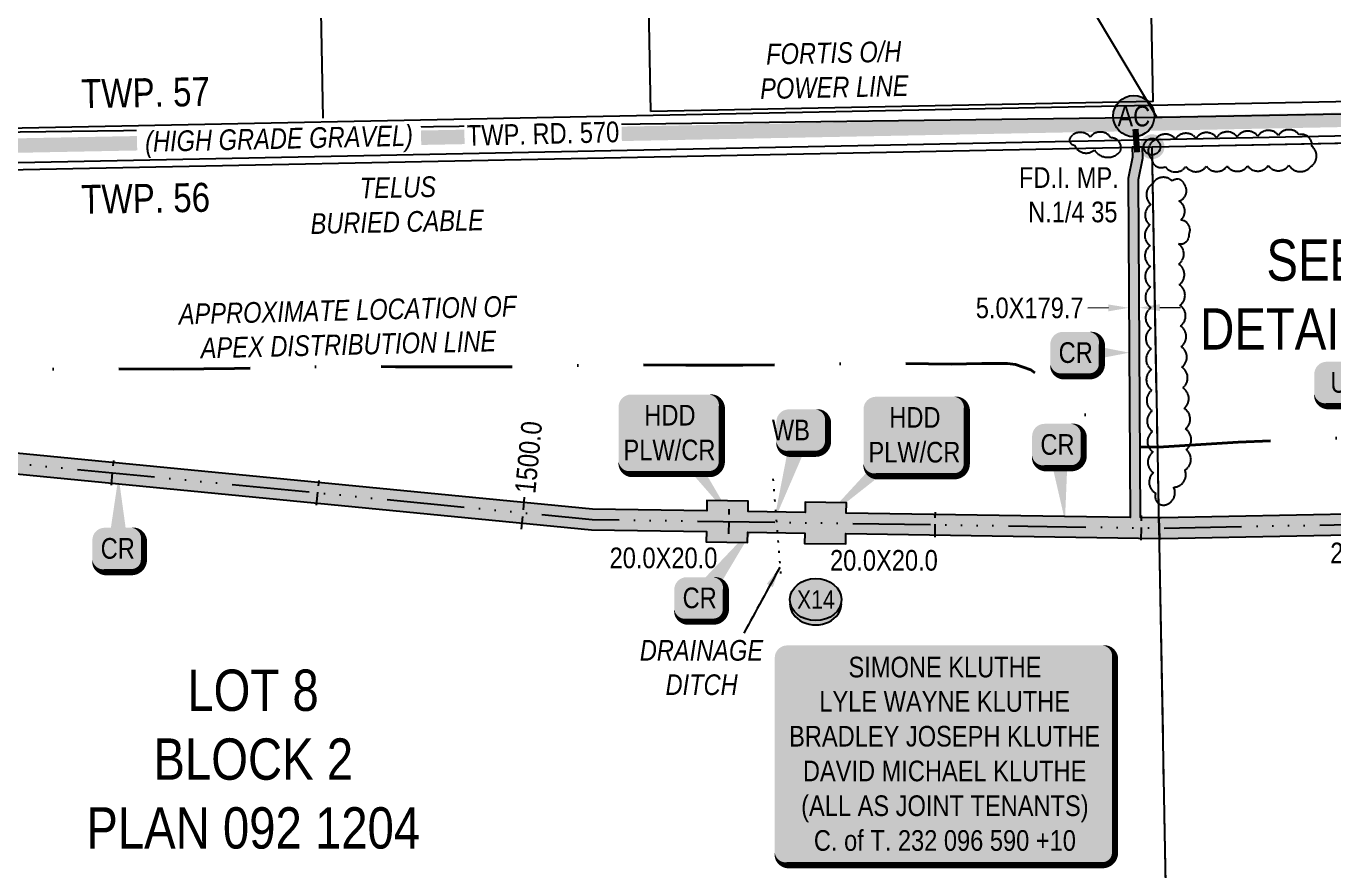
# Model space of a CAD drawing. Extents: x 88833 to 97610, y 5963373 to 5974710.
# Drawn here: x 90912 to 91545, y 5969526 to 5969935 of the extents above; entities that cross this region are included whole.
import ezdxf
from ezdxf.enums import TextEntityAlignment as Align

# ---------------------------------------------------------------- set-up
doc = ezdxf.new("R2010")
doc.units = 0
doc.header["$LTSCALE"] = 5
doc.header["$PDSIZE"] = 5
for name, pattern in [('0', [1, 1, 0]), ('COOP2', [10, 5, -1, 0, -1, 0, -1, 0, -1, 0, -1]), ('DASHDOT', [25.4, 12.7, -6.35, 0, -6.35]), ('foc-QUARTERLINE', [33, 25, -3, 2, -3]), ('foc-TIELINE', [1.875, 1.25, -0.625]), ('foc-TOPO', [1, 0.2, -0.8])]:
    doc.linetypes.add(name, pattern=pattern)
doc.layers.get('Defpoints').update_dxf_attribs({"color": 9})
for name, color, linetype in [('AS-OWNER', 7, 'Continuous'), ('AS-POWER', 104, 'foc-POWER'), ('AS-POWER-T', 104, 'Continuous'), ('AS-ROADS', 254, 'Continuous'), ('AS-TELEPHONE', 224, 'foc-TEL'), ('AS-TELEPHONE-T', 224, 'Continuous'), ('C-SYMBOL', 7, 'Continuous'), ('CG-NOTES', 7, 'Continuous'), ('D-TXT', 6, 'Continuous'), ('DETAIL-T', 7, 'Continuous'), ('L-MON', 1, 'Continuous'), ('L-QSEC', 8, 'foc-QUARTERLINE'), ('L-ROAD-T', 7, 'Continuous'), ('L-SEC', 7, 'Continuous'), ('L-TITLEDB', 4, 'Continuous'), ('P-APEX RECON PAY ITEMS', 240, 'Continuous'), ('P-APEX RECON-10m BUFFER', 51, 'COOP2'), ('P-APEX RECON-URBAN', 30, 'COOP2'), ('P-APEX RECON-WORK AREA', 104, 'Continuous'), ('P-BUFFER-PURPLE', 187, 'foc-TIELINE'), ('P-BUFFER-PURPLE-T', 187, 'Continuous'), ('P-CROSSINGS', 250, 'Continuous'), ('T-BUSH', 110, '0'), ('T-GENERAL', 48, 'foc-TOPO')]:
    doc.layers.add(name, color=color, linetype=linetype)
for name, color, linetype, lineweight in [('AS-RECON EXISTING', 151, 'DASHDOT', 40), ('AS-RECON EXISTING-T', 151, 'Continuous', 40), ('P-APEX RECON-TWS-T', 104, 'Continuous', 9), ('T-TEXT', 48, 'Continuous', 18)]:
    doc.layers.add(name, color=color, linetype=linetype, lineweight=lineweight)
doc.layers.add('P-APEX RECON-TO BE DRILLED-H', color=7, linetype='Continuous', true_color=0xffafe1)
doc.styles.add('1.8', font='ARIALN.TTF', dxfattribs={"height": 2})
doc.styles.add('100L', font='ARIALN.TTF', dxfattribs={"height": 10})
doc.styles.add('175L', font='ARIALN.TTF', dxfattribs={"height": 2})
doc.styles.add('80', font='ARIALN.TTF', dxfattribs={"height": 10})
doc.styles.add('80CG', font='ARIALN.TTF', dxfattribs={"height": 10})
doc.styles.add('80L', font='ARIALN.TTF', dxfattribs={"height": 10})
doc.styles.add('80LS', font='ARIALNI.TTF', dxfattribs={"height": 10})
doc.styles.add('Crossing', font='ARIALN.TTF', dxfattribs={"height": 10})
doc.styles.add('foc-LtypeFont', font='ARIALN.TTF', dxfattribs={"height": 7.35})
doc.linetypes.add('foc-POWER', pattern='A,6,-1,["P",foc-LtypeFont,S=0.2,R=0,X=-0.625,Y=-0.75],-1.24,4', length=12.24)
doc.linetypes.add('foc-TEL', pattern='A,2,-1,["T",foc-LtypeFont,S=0.2,R=0,X=-0.425,Y=-0.75],-1.24,8', length=12.24)
doc.dimstyles.new('Compass 1 000', dxfattribs={"dimtxt": 1.8, "dimasz": 2, "dimexe": 0.2, "dimexo": 0.0625, "dimgap": 0.5, "dimtad": 0, "dimtih": 1, "dimtoh": 1, "dimzin": 0, "dimdsep": 46, "dimtxsty": '1.8', "dimcen": 0.1, "dimse1": 1, "dimse2": 1, "dimclrd": 256, "dimclrt": 256, "dimaunit": 1, "dimadec": 4, "dimazin": 0, "dimtfac": 0.06, "dimtofl": 0, "dimtmove": 0, "dimatfit": 0, "dimfxl": 0.2, "dimtolj": 1, "dimtzin": 0, "dimlwd": -1, "dimarcsym": 0})
doc.dimstyles.new('Compass 5 000', dxfattribs={"dimscale": 5, "dimtxt": 9, "dimasz": 2, "dimexe": 0.2, "dimexo": 0.0625, "dimgap": 0.5, "dimtad": 0, "dimtih": 1, "dimtoh": 1, "dimzin": 0, "dimdsep": 46, "dimtxsty": '80CG', "dimcen": 0.1, "dimse1": 1, "dimse2": 1, "dimclrd": 256, "dimclrt": 256, "dimaunit": 1, "dimadec": 4, "dimazin": 0, "dimtfac": 0.06, "dimtofl": 0, "dimtmove": 0, "dimatfit": 1, "dimfxl": 0.2, "dimtolj": 1, "dimtzin": 0, "dimlwd": -1, "dimarcsym": 0})

# ---------------------------------------------------------------- blocks, each defined once
blk = doc.blocks.new('*U473')
h = blk.add_hatch(color=59)
edge = h.paths.add_edge_path()
edge.add_line((-76.5, -54), (76.5, -54))
edge.add_arc((76.5, -48), 6, 270, 360)
edge.add_line((82.5, -48), (82.5, 46.5))
edge.add_arc((76.5, 46.5), 6, 0, 90)
edge.add_line((76.5, 52.5), (-76.5, 52.5))
edge.add_arc((-76.5, 46.5), 6, 90, 180)
edge.add_line((-82.5, 46.5), (-82.5, -48))
edge.add_arc((-76.5, -48), 6, 180, 270)
at = {"color": 1, "flags": 128}
blk.add_lwpolyline([(-76.5, -54, 3, 3, 0), (76.5, -54, 3, 3, 0.414214), (82.5, -48, 3, 3, 0), (82.5, 46.5, 3, 0, 0.414214), (76.5, 52.5, 0, 0, 0), (-76.5, 52.5, 0, 0, 0.414214), (-82.5, 46.5, 0, 0, 0), (-82.5, -48, 0, 3, 0.414214)], format="xyseb", close=True, dxfattribs=at)
blk.add_lwpolyline([(-56.05, -9.74, 0, 7.5, 0), (0, 0, 0, 0, 0)], format="xyseb", dxfattribs=at)
at = {"color": 1, "style": '80'}
blk.add_attdef('ENTER_TEXT_001', (-35.99, -5), '', height=10, dxfattribs=at)
blk = doc.blocks.new('fdia')
at = {"color": 255, "const_width": 1}
blk.add_lwpolyline([(-0.5, 0, 1), (0.5, 0, 1)], format="xyb", close=True, dxfattribs=at)
blk = doc.blocks.new('Fdiaa')
blk.add_blockref('fdia', (0, 0))
blk = doc.blocks.new('fdib')
at = {"color": 1, "const_width": 1.6}
blk.add_lwpolyline([(-0.4, 0, 1), (0.4, 0, 1)], format="xyb", close=True, dxfattribs=at)
at = {"color": 1}
blk.add_circle((0, 0), 0.8, dxfattribs=at)
blk = doc.blocks.new('Fdibb')
blk.add_blockref('fdib', (0, 0))
blk = doc.blocks.new('fdicc')
for name in ['Fdibb', 'Fdiaa']:
    blk.add_blockref(name, (0, 0))
blk = doc.blocks.new('FDI')
blk.add_blockref('fdicc', (0, 0))
blk = doc.blocks.new('*U608')
at = {"true_color": 0xffffa8}
h = blk.add_hatch(color=51, dxfattribs=at)
edge = h.paths.add_edge_path()
edge.add_line((-19, -20), (19, -20))
edge.add_arc((19, -14), 6, 270, 360)
edge.add_line((25, -14), (25, 12.5))
edge.add_arc((19, 12.5), 6, 0, 90)
edge.add_line((19, 18.5), (-19, 18.5))
edge.add_arc((-19, 12.5), 6, 90, 180)
edge.add_line((-25, 12.5), (-25, -14))
edge.add_arc((-19, -14), 6, 180, 270)
at = {"color": 240, "flags": 128}
blk.add_lwpolyline([(-19, -20, 3, 3, 0), (19, -20, 3, 3, 0.414214), (25, -14, 3, 3, 0), (25, 12.5, 3, 0, 0.414214), (19, 18.5, 0, 0, 0), (-19, 18.5, 0, 0, 0.414214), (-25, 12.5, 0, 0, 0), (-25, -14, 0, 3, 0.414214)], format="xyseb", close=True, dxfattribs=at)
for points in [[(-1, -11.44, 0, 10, 0), (0, 0, 5, 5, 0)], [(30.75, -42.72, 0, 10, 0), (0, 0, 5, 5, 0)]]:
    blk.add_lwpolyline(points, format="xyseb", dxfattribs=at)
at = {"color": 4, "style": '80'}
blk.add_attdef('OTHER_001', (-14.7, -5), '', height=10, dxfattribs=at)
blk = doc.blocks.new('*U609')
at = {"true_color": 0xffffa8}
h = blk.add_hatch(color=51, dxfattribs=at)
edge = h.paths.add_edge_path()
edge.add_line((-19, -20), (19, -20))
edge.add_arc((19, -14), 6, 270, 360)
edge.add_line((25, -14), (25, 12.5))
edge.add_arc((19, 12.5), 6, 0, 90)
edge.add_line((19, 18.5), (-19, 18.5))
edge.add_arc((-19, 12.5), 6, 90, 180)
edge.add_line((-25, 12.5), (-25, -14))
edge.add_arc((-19, -14), 6, 180, 270)
at = {"color": 240, "flags": 128}
blk.add_lwpolyline([(-19, -20, 3, 3, 0), (19, -20, 3, 3, 0.414214), (25, -14, 3, 3, 0), (25, 12.5, 3, 0, 0.414214), (19, 18.5, 0, 0, 0), (-19, 18.5, 0, 0, 0.414214), (-25, 12.5, 0, 0, 0), (-25, -14, 0, 3, 0.414214)], format="xyseb", close=True, dxfattribs=at)
for points in [[(-46.13, -42.72, 0, 10, 0), (0, 0, 5, 5, 0)], [(-1, -11.44, 0, 10, 0), (0, 0, 5, 5, 0)]]:
    blk.add_lwpolyline(points, format="xyseb", dxfattribs=at)
at = {"color": 4, "style": '80'}
blk.add_attdef('OTHER_001', (-14.7, -5), '', height=10, dxfattribs=at)
blk = doc.blocks.new('*D611')
at = {"layer": 'Defpoints', "color": 0, "transparency": 16777216}
for p in [(91446.68, 5969798.5), (91446.69, 5969797.44), (91451.69, 5969797.46)]:
    blk.add_point(p, dxfattribs=at)
at = {"layer": 'P-APEX RECON-TWS-T', "transparency": 16777216}
for p, q in [((91436.69, 5969798.44), (91426.69, 5969798.39)), ((91461.68, 5969798.58), (91471.68, 5969798.64))]:
    blk.add_line(p, q, dxfattribs=at)
for points in [[(91436.68, 5969800.11), (91436.69, 5969796.78), (91446.68, 5969798.5)], [(91461.67, 5969800.25), (91461.69, 5969796.91), (91451.68, 5969798.53)]]:
    blk.add_solid(points, dxfattribs=at)
at = {"layer": 'P-APEX RECON-TWS-T', "transparency": 16777216, "insert": (91398.57, 5969798.39), "char_height": 10, "attachment_point": 5, "style": '80CG'}
blk.add_mtext('\\A1;5.0X179.7', dxfattribs=at)
blk = doc.blocks.new('*U612')
at = {"true_color": 0xffffa8}
h = blk.add_hatch(color=51, dxfattribs=at)
edge = h.paths.add_edge_path()
edge.add_line((-6.5, -11.5), (6.5, -11.5))
edge.add_arc((6.5, -5.5), 6, 270, 360)
edge.add_line((12.5, -5.5), (12.5, 4))
edge.add_arc((6.5, 4), 6, 0, 90)
edge.add_line((6.5, 10), (-6.5, 10))
edge.add_arc((-6.5, 4), 6, 90, 180)
edge.add_line((-12.5, 4), (-12.5, -5.5))
edge.add_arc((-6.5, -5.5), 6, 180, 270)
at = {"color": 240, "flags": 128}
blk.add_lwpolyline([(-6.5, -11.5, 3, 3, 0), (6.5, -11.5, 3, 3, 0.414214), (12.5, -5.5, 3, 3, 0), (12.5, 4, 3, 0, 0.414214), (6.5, 10, 0, 0, 0), (-6.5, 10, 0, 0, 0.414214), (-12.5, 4, 0, 0, 0), (-12.5, -5.5, 0, 3, 0.414214)], format="xyseb", close=True, dxfattribs=at)
for points in [[(-13.69, -44.24, 0, 10, 0), (0, 0, 5, 5, 0)], [(-1, -11.44, 0, 10, 0), (0, 0, 5, 5, 0)]]:
    blk.add_lwpolyline(points, format="xyseb", dxfattribs=at)
at = {"color": 4, "style": '80'}
blk.add_attdef('OTHER_001', (-14.7, -5), '', height=10, dxfattribs=at)
blk = doc.blocks.new('*U614')
at = {"true_color": 0xffffa8}
h = blk.add_hatch(color=51, dxfattribs=at)
edge = h.paths.add_edge_path()
edge.add_line((-16.5, -11.5), (16.5, -11.5))
edge.add_arc((16.5, -5.5), 6, 270, 360)
edge.add_line((22.5, -5.5), (22.5, 4))
edge.add_arc((16.5, 4), 6, 0, 90)
edge.add_line((16.5, 10), (-16.5, 10))
edge.add_arc((-16.5, 4), 6, 90, 180)
edge.add_line((-22.5, 4), (-22.5, -5.5))
edge.add_arc((-16.5, -5.5), 6, 180, 270)
at = {"color": 240, "flags": 128}
blk.add_lwpolyline([(-16.5, -11.5, 3, 3, 0), (16.5, -11.5, 3, 3, 0.414214), (22.5, -5.5, 3, 3, 0), (22.5, 4, 3, 0, 0.414214), (16.5, 10, 0, 0, 0), (-16.5, 10, 0, 0, 0.414214), (-22.5, 4, 0, 0, 0), (-22.5, -5.5, 0, 3, 0.414214)], format="xyseb", close=True, dxfattribs=at)
for points in [[(-1, -11.44, 0, 10, 0), (0, 0, 5, 5, 0)], [(43.66, -24.1, 0, 10, 0), (0, 0, 5, 5, 0)]]:
    blk.add_lwpolyline(points, format="xyseb", dxfattribs=at)
at = {"color": 4, "style": '80'}
blk.add_attdef('OTHER_001', (-14.7, -5), '', height=10, dxfattribs=at)
blk = doc.blocks.new('*U570')
at = {"true_color": 0xffffa8}
h = blk.add_hatch(color=51, dxfattribs=at)
edge = h.paths.add_edge_path()
edge.add_line((-6.5, -11.5), (6.5, -11.5))
edge.add_arc((6.5, -5.5), 6, 270, 360)
edge.add_line((12.5, -5.5), (12.5, 4))
edge.add_arc((6.5, 4), 6, 0, 90)
edge.add_line((6.5, 10), (-6.5, 10))
edge.add_arc((-6.5, 4), 6, 90, 180)
edge.add_line((-12.5, 4), (-12.5, -5.5))
edge.add_arc((-6.5, -5.5), 6, 180, 270)
at = {"color": 240, "flags": 128}
for points in [[(0.2, 34.92, 0, 10, 0), (0, 0, 5, 5, 0)], [(-1, -11.44, 0, 10, 0), (0, 0, 5, 5, 0)]]:
    blk.add_lwpolyline(points, format="xyseb", dxfattribs=at)
blk.add_lwpolyline([(-6.5, -11.5, 3, 3, 0), (6.5, -11.5, 3, 3, 0.414214), (12.5, -5.5, 3, 3, 0), (12.5, 4, 3, 0, 0.414214), (6.5, 10, 0, 0, 0), (-6.5, 10, 0, 0, 0.414214), (-12.5, 4, 0, 0, 0), (-12.5, -5.5, 0, 3, 0.414214)], format="xyseb", close=True, dxfattribs=at)
at = {"color": 4, "style": '80'}
blk.add_attdef('OTHER_001', (-14.7, -5), '', height=10, dxfattribs=at)
blk = doc.blocks.new('Access_Point')
h = blk.add_hatch(color=255)
h.dxf.hatch_style = 1
edge = h.paths.add_edge_path()
edge.add_arc((0, 0), 9.99, 0, 360)
at = {"color": 170}
blk.add_circle((0, 0), 9.99, dxfattribs=at)
at = {"color": 170, "style": '175L'}
blk.add_text('AC', height=10, dxfattribs=at).set_placement((0, 0), align=Align.MIDDLE_CENTER)
blk = doc.blocks.new('xing2')
h = blk.add_hatch(color=50)
h.dxf.hatch_style = 1
edge = h.paths.add_edge_path()
edge.add_ellipse((0, 0), major_axis=(-12.5, 0), ratio=0.816297, start_angle=0, end_angle=360)
h = blk.add_hatch(color=250)
h.dxf.hatch_style = 1
edge = h.paths.add_edge_path()
edge.add_ellipse((0, -2.05), major_axis=(-12.5, 0), ratio=0.816297, start_angle=0, end_angle=180)
edge.add_line((12.5, -2.05), (12.5, 0))
edge.add_ellipse((0, 0), major_axis=(-12.5, 0), ratio=0.816297, start_angle=0, end_angle=180, ccw=False)
edge.add_line((-12.5, 0), (-12.5, -2.05))
at = {"color": 250}
blk.add_ellipse((0, 0), major_axis=(-12.5, 0), ratio=0.816297, dxfattribs=at)
blk.add_ellipse((0, -2.05), major_axis=(-12.5, 0), ratio=0.816297, start_param=0, end_param=3.141593, dxfattribs=at)
at = {"color": 250, "style": 'Crossing'}
blk.add_attdef('CROSSING', text='', height=9, dxfattribs=at).set_placement((0.09, 0.02), align=Align.MIDDLE_CENTER)
at = {"color": 250, "style": 'Crossing', "flags": 1}
for tag, p in [('OWNER', (0.09, -12.49)), ('DESCRIPTION', (0.09, -25.77)), ('LOCATION', (0.09, -39.3)), ('DWG_REF', (0.09, -52.84))]:
    blk.add_attdef(tag, text='', height=9, dxfattribs=at).set_placement(p, align=Align.MIDDLE_CENTER)
blk = doc.blocks.new('*U1150')
at = {"true_color": 0xffffa8}
h = blk.add_hatch(color=51, dxfattribs=at)
edge = h.paths.add_edge_path()
edge.add_line((-6.5, -11.5), (6.5, -11.5))
edge.add_arc((6.5, -5.5), 6, 270, 360)
edge.add_line((12.5, -5.5), (12.5, 4))
edge.add_arc((6.5, 4), 6, 0, 90)
edge.add_line((6.5, 10), (-6.5, 10))
edge.add_arc((-6.5, 4), 6, 90, 180)
edge.add_line((-12.5, 4), (-12.5, -5.5))
edge.add_arc((-6.5, -5.5), 6, 180, 270)
at = {"color": 240, "flags": 128}
blk.add_lwpolyline([(-6.5, -11.5, 3, 3, 0), (6.5, -11.5, 3, 3, 0.414214), (12.5, -5.5, 3, 3, 0), (12.5, 4, 3, 0, 0.414214), (6.5, 10, 0, 0, 0), (-6.5, 10, 0, 0, 0.414214), (-12.5, 4, 0, 0, 0), (-12.5, -5.5, 0, 3, 0.414214)], format="xyseb", close=True, dxfattribs=at)
for points in [[(-1, -11.44, 0, 10, 0), (0, 0, 5, 5, 0)], [(3.42, -36.89, 0, 10, 0), (0, 0, 5, 5, 0)]]:
    blk.add_lwpolyline(points, format="xyseb", dxfattribs=at)
at = {"color": 4, "style": '80'}
blk.add_attdef('OTHER_001', (-14.7, -5), '', height=10, dxfattribs=at)
blk = doc.blocks.new('*U1151')
at = {"true_color": 0xffffa8}
h = blk.add_hatch(color=51, dxfattribs=at)
edge = h.paths.add_edge_path()
edge.add_line((-6.5, -11.5), (6.5, -11.5))
edge.add_arc((6.5, -5.5), 6, 270, 360)
edge.add_line((12.5, -5.5), (12.5, 4))
edge.add_arc((6.5, 4), 6, 0, 90)
edge.add_line((6.5, 10), (-6.5, 10))
edge.add_arc((-6.5, 4), 6, 90, 180)
edge.add_line((-12.5, 4), (-12.5, -5.5))
edge.add_arc((-6.5, -5.5), 6, 180, 270)
at = {"color": 240, "flags": 128}
for points in [[(27.01, 35.59, 0, 10, 0), (0, 0, 5, 5, 0)], [(-1, -11.44, 0, 10, 0), (0, 0, 5, 5, 0)]]:
    blk.add_lwpolyline(points, format="xyseb", dxfattribs=at)
blk.add_lwpolyline([(-6.5, -11.5, 3, 3, 0), (6.5, -11.5, 3, 3, 0.414214), (12.5, -5.5, 3, 3, 0), (12.5, 4, 3, 0, 0.414214), (6.5, 10, 0, 0, 0), (-6.5, 10, 0, 0, 0.414214), (-12.5, 4, 0, 0, 0), (-12.5, -5.5, 0, 3, 0.414214)], format="xyseb", close=True, dxfattribs=at)
at = {"color": 4, "style": '80'}
blk.add_attdef('OTHER_001', (-14.7, -5), '', height=10, dxfattribs=at)
blk = doc.blocks.new('*U1152')
at = {"true_color": 0xffffa8}
h = blk.add_hatch(color=51, dxfattribs=at)
edge = h.paths.add_edge_path()
edge.add_line((-6.5, -11.5), (6.5, -11.5))
edge.add_arc((6.5, -5.5), 6, 270, 360)
edge.add_line((12.5, -5.5), (12.5, 4))
edge.add_arc((6.5, 4), 6, 0, 90)
edge.add_line((6.5, 10), (-6.5, 10))
edge.add_arc((-6.5, 4), 6, 90, 180)
edge.add_line((-12.5, 4), (-12.5, -5.5))
edge.add_arc((-6.5, -5.5), 6, 180, 270)
at = {"color": 240, "flags": 128}
blk.add_lwpolyline([(-6.5, -11.5, 3, 3, 0), (6.5, -11.5, 3, 3, 0.414214), (12.5, -5.5, 3, 3, 0), (12.5, 4, 3, 0, 0.414214), (6.5, 10, 0, 0, 0), (-6.5, 10, 0, 0, 0.414214), (-12.5, 4, 0, 0, 0), (-12.5, -5.5, 0, 3, 0.414214)], format="xyseb", close=True, dxfattribs=at)
for points in [[(-1, -11.44, 0, 10, 0), (0, 0, 5, 5, 0)], [(25.76, -0.05, 0, 10, 0), (0, 0, 5, 5, 0)]]:
    blk.add_lwpolyline(points, format="xyseb", dxfattribs=at)
at = {"color": 4, "style": '80'}
blk.add_attdef('OTHER_001', (-14.7, -5), '', height=10, dxfattribs=at)

msp = doc.modelspace()

# ---------------------------------------------------------------- hatches: boundary and pattern name
at = {"layer": 'P-APEX RECON-10m BUFFER', "transparency": 33554687}
h = msp.add_hatch(color=256, dxfattribs=at)
h.dxf.hatch_style = 1
h.paths.add_polyline_path([(90656.218, 5969716.558), (90680.916, 5969717.069), (90681.019, 5969712.066), (90682.798, 5969712.102), (90666.828, 5969696.936), (90656.626, 5969696.743), (90656.728, 5969691.749), (90668.862, 5969691.977), (90690.214, 5969712.256), (90701.015, 5969712.479), (90700.912, 5969717.482), (90706.108, 5969717.589), (90707.938, 5969709.736), (90727.416, 5969714.276), (90726.28, 5969719.149), (90766.138, 5969728.437), (90766.17, 5969725.653), (90786.169, 5969725.889), (90786.122, 5969729.865), (91186.223, 5969691.01), (91241.952, 5969690.156), (91241.875, 5969685.161), (91261.857, 5969684.855), (91261.933, 5969689.85), (91289.556, 5969689.427), (91289.48, 5969684.432), (91309.462, 5969684.126), (91309.538, 5969689.121), (91461.408, 5969686.796), (91461.222, 5969696.792), (91452.248, 5969696.93), (91451.334, 5969860.612), (91453.409, 5969871.007), (91453.223, 5969876.404), (91448.228, 5969876.304), (91448.396, 5969871.416), (91446.335, 5969861.092), (91447.252, 5969697.006), (91309.691, 5969699.112), (91309.767, 5969704.108), (91289.786, 5969704.414), (91289.709, 5969699.418), (91262.086, 5969699.841), (91262.163, 5969704.837), (91242.181, 5969705.143), (91242.104, 5969700.147), (91186.783, 5969700.994), (90786.004, 5969739.916), (90785.933, 5969745.888), (90780.93, 5969745.829), (90780.502, 5969782.121), (90769.854, 5969824.402), (90773.544, 5969824.477), (90773.137, 5969844.457), (90768.142, 5969844.355), (90767.771, 5969862.607), (90757.781, 5969862.406), (90758.152, 5969844.152), (90753.158, 5969844.05), (90753.564, 5969824.07), (90759.602, 5969824.193), (90770.524, 5969780.824), (90770.938, 5969745.711), (90765.935, 5969745.652), (90766.017, 5969738.669), (90724.012, 5969728.88), (90722.876, 5969733.754), (90703.398, 5969729.215), (90703.79, 5969727.535), (90700.705, 5969727.472), (90700.602, 5969732.475), (90680.606, 5969732.061), (90680.71, 5969727.059), (90656.012, 5969726.548)])
h = msp.add_hatch(color=256, dxfattribs=at)
h.dxf.hatch_style = 1
h.paths.add_polyline_path([(91568.793, 5969878.709), (91569.134, 5969873.842), (91570.134, 5969841.843), (91571.252, 5969836.703), (91573.767, 5969832.178), (91578.145, 5969829.813), (91581.067, 5969828.465), (91588.414, 5969827.037), (91598.513, 5969824.346), (91598.083, 5969821.879), (91596.633, 5969800.414), (91596.85, 5969782.956), (91597.067, 5969771.847), (91592.072, 5969771.75), (91592.461, 5969751.77), (91597.456, 5969751.867), (91598.381, 5969704.408), (91593.386, 5969704.31), (91593.483, 5969699.366), (91462.196, 5969696.777), (91461.222, 5969696.792), (91461.408, 5969686.796), (91462.218, 5969686.784), (91593.678, 5969689.375), (91593.776, 5969684.33), (91613.756, 5969684.72), (91613.658, 5969689.769), (91863.763, 5969694.7), (91863.586, 5969704.691), (91760.252, 5969702.653), (91757.5, 5969840.722), (91761.103, 5969842.193), (91761.003, 5969847.549), (91752.437, 5969844.05), (91755.257, 5969702.555), (91613.463, 5969699.759), (91613.367, 5969704.7), (91608.372, 5969704.603), (91607.446, 5969752.062), (91612.441, 5969752.159), (91612.052, 5969772.139), (91607.057, 5969772.042), (91606.841, 5969783.115), (91606.63, 5969800.139), (91607.99, 5969820.282), (91604.062, 5969829.095), (91601.568, 5969828.702), (91589.536, 5969831.909), (91582.612, 5969833.254), (91580.381, 5969834.283), (91577.425, 5969835.88), (91575.977, 5969838.486), (91575.113, 5969842.457), (91574.124, 5969874.095), (91573.794, 5969878.809)])
at = {"layer": 'P-APEX RECON-TO BE DRILLED-H', "transparency": 33554687}
h = msp.add_hatch(color=256, dxfattribs=at)
h.dxf.hatch_style = 1
h.paths.add_polyline_path([(91295.925, 5969699.323), (91295.772, 5969689.332), (91255.801, 5969689.944), (91255.866, 5969694.166), (91255.954, 5969699.935)])

# ---------------------------------------------------------------- linework, layer by layer
at = {"layer": 'AS-POWER', "flags": 128}
for points in [[(90771.54, 5969881.93), (90771.54, 5969881.93), (91460.139, 5969890.801), (91462.812, 5969890.85), (91636.241, 5969894.096), (91887.314, 5969899.007), (91885.627, 5969986.502)], [(91460.139, 5969890.801), (91408.615, 5969977.137)]]:
    msp.add_lwpolyline(points, dxfattribs=at)
at = {"layer": 'AS-RECON EXISTING', "flags": 128}
msp.add_lwpolyline([(90576.133, 5969765.732), (90580.125, 5969765.346), (90595.449, 5969765.909), (90603.571, 5969765.91), (90621.434, 5969766.201), (90629.559, 5969766.773), (90634.547, 5969767.21), (90640.317, 5969766.925), (90654.71, 5969767.784), (90661.863, 5969767.854), (90681.11, 5969767.811), (90700.297, 5969767.668), (90720.946, 5969767.542), (90745.572, 5969767.677), (90770.382, 5969768.303), (90797.258, 5969768.445), (90822.324, 5969768.479), (90853.176, 5969768.764), (90886.451, 5969768.285), (90916.762, 5969768.769), (90949.951, 5969769.004), (90983.625, 5969768.763), (91013.295, 5969769.037), (91035.745, 5969769.633), (91064.762, 5969770.163), (91091.321, 5969769.97), (91118.848, 5969769.969), (91152.515, 5969769.985), (91184.967, 5969770.664), (91207.799, 5969770.902), (91232.035, 5969770.791), (91259.54, 5969770.737), (91277.429, 5969770.863), (91292.772, 5969771.112), (91316.654, 5969771.454), (91334.889, 5969771.503), (91360.471, 5969771.27), (91375.455, 5969771.544), (91387.76, 5969771.55), (91391.622, 5969770.989), (91399.13, 5969768.476), (91412.407, 5969758.321), (91422.402, 5969749.424), (91426.81, 5969745.351), (91431.677, 5969740.876), (91435.591, 5969737.211), (91439.639, 5969733.861), (91444.068, 5969731.784), (91448.282, 5969731.342), (91460.804, 5969730.961), (91491.785, 5969732.949), (91499.504, 5969733.457), (91521.558, 5969734.302), (91532.082, 5969734.689), (91543.941, 5969735.162), (91559.869, 5969735.972), (91570.708, 5969736.487), (91588.459, 5969737.51), (91598.858, 5969737.822), (91604.37, 5969738.227), (91610.2, 5969738.255), (91622.642, 5969738.87), (91637.16, 5969739.242), (91654.749, 5969739.769), (91670.884, 5969740.472), (91691.138, 5969740.95), (91707.643, 5969741.738), (91716.16, 5969741.917), (91718.832, 5969742.588), (91721.116, 5969743.799), (91722.471, 5969745.332), (91724.288, 5969747.606), (91726.82, 5969754.995), (91730.416, 5969768.722), (91733.063, 5969775.089), (91734.83, 5969778.595), (91736.886, 5969781.259), (91739.475, 5969784.664), (91741.981, 5969787.807), (91745.848, 5969791.427), (91749.508, 5969792.167), (91752.139, 5969792.091), (91758.604, 5969792.088), (91776.751, 5969792.441), (91803.011, 5969792.824), (91825.439, 5969793.065), (91853.581, 5969793.526), (91885.986, 5969793.99), (91906.697, 5969797.598), (91932.81, 5969796.431), (91955.363, 5969794.739), (91964.055, 5969794.915), (91977.689, 5969795.023), (91990.009, 5969795.073), (92010.618, 5969795.404), (92034.664, 5969795.635), (92060.109, 5969796.293), (92084.597, 5969796.835), (92104.826, 5969796.858), (92119.958, 5969796.564), (92122.644, 5969797.033), (92124.013, 5969796.949), (92127.105, 5969796.857), (92129.316, 5969796.649), (92138.113, 5969796.683), (92149.213, 5969796.89), (92176.976, 5969797.51), (92190.584, 5969797.406), (92210.996, 5969797.406), (92215.588, 5969797.343), (92225.232, 5969797.406), (92229, 5969796.569), (92232.862, 5969795.489), (92236.649, 5969793.307), (92238.216, 5969791.425), (92239.154, 5969789.978), (92241.291, 5969783.894), (92241.894, 5969774.347), (92242.478, 5969762.866), (92242.899, 5969753.17), (92243.053, 5969746.642), (92243.293, 5969743.868), (92243.659, 5969738.673), (92243.971, 5969732.131), (92244.466, 5969723.302), (92245.003, 5969714.507), (92245.469, 5969706.336), (92246.041, 5969693.5), (92246.441, 5969683.86), (92246.791, 5969671.88), (92246.98, 5969662.99), (92247.325, 5969650.395), (92247.618, 5969641.347), (92247.588, 5969615.812), (92248.004, 5969605.461), (92247.988, 5969585.385), (92247.955, 5969558.064), (92248.024, 5969539.146), (92248.131, 5969517.732), (92248.342, 5969504.112), (92248.326, 5969492.199), (92248.766, 5969469.888), (92249.118, 5969447.655), (92249.314, 5969423.77), (92249.907, 5969403.476), (92250.575, 5969380.521), (92251.127, 5969356.792), (92251.315, 5969329.622), (92251.625, 5969305.247), (92252.244, 5969275.314), (92252.506, 5969248.343), (92253.105, 5969226.369), (92253.367, 5969205.621), (92253.601, 5969188.344), (92253.695, 5969165.002), (92254.008, 5969141.371), (92254.059, 5969126.191), (92253.787, 5969112.148), (92253.263, 5969101.438), (92253.359, 5969094.992), (92254.083, 5969091.898), (92255.561, 5969089.798), (92256.957, 5969088.479), (92259.048, 5969086.855), (92261.346, 5969085.807), (92266.974, 5969085.063), (92274.269, 5969085.256), (92284.734, 5969085.399), (92299.782, 5969085.707), (92322.094, 5969086.041), (92345.747, 5969086.472), (92368.294, 5969086.649), (92396.093, 5969087.014), (92421.818, 5969087.379), (92447.847, 5969087.422), (92483.989, 5969088.434), (92509.687, 5969088.681), (92532.691, 5969089.316), (92550.589, 5969089.391), (92576.592, 5969089.844), (92606.968, 5969089.895), (92633.388, 5969090.539), (92668.517, 5969091.482), (92699.58, 5969091.388), (92732.263, 5969092.096), (92770.167, 5969092.657), (92801.307, 5969093.334), (92844.354, 5969093.929), (92880.045, 5969094.061), (92923.468, 5969094.721), (92968.478, 5969095.05), (93007.309, 5969096.087), (93046.883, 5969096.559), (93080.818, 5969096.99)], dxfattribs=at)
at = {"layer": 'AS-ROADS', "flags": 128}
for points, const_width in [([(88905.14, 5969836.708), (90036.827, 5969860.088), (90749.64, 5969873.976), (91710.331, 5969892.624), (92348.91, 5969905.142), (92382.505, 5969905.836)], 7), ([(91449.822, 5969885.062), (91450.621, 5969873.786)], 2.998)]:
    msp.add_lwpolyline(points, dxfattribs=dict(at, const_width=const_width))
at = {"layer": 'AS-TELEPHONE', "flags": 128}
msp.add_lwpolyline([(88833.114, 5969828.893), (89005.22, 5969831.929), (89729.645, 5969845.901), (89829.626, 5969847.833), (90634.16, 5969863.377), (90736.218, 5969865.443), (90812.333, 5969866.926), (90812.685, 5969866.933), (92264.194, 5969896.313), (92382.627, 5969898.534)], dxfattribs=at)
at = {"layer": 'L-QSEC', "flags": 128}
msp.add_lwpolyline([(91487.775, 5968272.739), (91457.871, 5969876.498)], dxfattribs=at)
at = {"layer": 'L-SEC', "flags": 128}
for points in [[(91457.47, 5969896.598), (92262.324, 5969912.644)], [(90652.844, 5969880.401), (91457.466, 5969896.598)], [(91457.871, 5969876.498), (92262.725, 5969892.544)], [(90653.26, 5969860.302), (91457.871, 5969876.498)]]:
    msp.add_lwpolyline(points, dxfattribs=at)
at = {"layer": 'L-TITLEDB', "flags": 128}
msp.add_lwpolyline([(91041.02, 5970689.299), (91056.126, 5969890.264)], dxfattribs=at)
for points in [[(91215.032, 5969893.472), (91208.636, 5970225.47), (91451.846, 5970230.328), (91458.243, 5969898.326)], [(91457.871, 5969876.498), (91760.356, 5969882.45), (91762.207, 5969782.632), (91862.172, 5969784.595), (91874.573, 5969083.86), (91472.823, 5969074.618), (91465.365, 5969474.596)]]:
    msp.add_lwpolyline(points, close=True, dxfattribs=at)
at = {"layer": 'P-APEX RECON-URBAN', "ltscale": 1.5, "flags": 128}
msp.add_lwpolyline([(89862.314, 5969420.078), (89867.21, 5969428.525), (89870.142, 5969432.838), (89871.234, 5969440.262), (89870.986, 5969451.312), (89869.214, 5969465.882), (89874.382, 5969505.038), (89878.807, 5969544.864), (89884.151, 5969585.191), (89892.206, 5969617.101), (89902.642, 5969647.039), (89920.512, 5969655.252), (90029.926, 5969662.38), (90138.481, 5969668.858), (90357.817, 5969689.033), (90562.775, 5969696.814), (90589.96, 5969720.186), (90720.273, 5969722.879), (90776.006, 5969735.867), (91186.503, 5969696.002), (91462.207, 5969691.78), (92125.726, 5969704.862), (92128.773, 5969486.17), (92217.364, 5969300.618), (92221.268, 5969073.304), (93093.277, 5969087.636), (93106.741, 5968355.069), (93124.698, 5968305.644), (93129.217, 5968093.237), (93161.833, 5968029.817), (93132.245, 5967948.401), (93140.258, 5967559.937), (93144.056, 5967553.379), (93150.54, 5967550.023), (93471.989, 5967554.975), (93537.11, 5967530.142), (93807.323, 5967535.904), (93870.968, 5967527.576), (94192.337, 5967535.661), (94197.923, 5967257.788), (94078.168, 5967114.695), (94085.554, 5966738.872), (94086.156, 5966675.15), (93941.517, 5966671.159), (93944.01, 5966553.478), (93958.044, 5965888.32), (93972.598, 5965166.717), (93975.555, 5965146.731), (93977.138, 5965068.998), (93975.008, 5965048.86), (93989.037, 5964391.951), (94052.05, 5964393.271), (94345.155, 5964399.496), (94346.843, 5964325.417), (94351.149, 5964301.36), (94401.947, 5964302.5), (94446.672, 5964297.431), (95465.604, 5964319.323)], dxfattribs=at)
at = {"layer": 'P-APEX RECON-WORK AREA', "flags": 128}
for points in [[(90786.122, 5969729.865), (91186.223, 5969691.01), (91241.952, 5969690.156), (91241.875, 5969685.161), (91261.857, 5969684.855), (91261.933, 5969689.85), (91289.556, 5969689.427), (91289.48, 5969684.432), (91309.462, 5969684.126), (91309.538, 5969689.121), (91461.408, 5969686.796), (91461.222, 5969696.792), (91452.248, 5969696.93), (91451.334, 5969860.612), (91453.409, 5969871.007), (91453.223, 5969876.404), (91448.228, 5969876.304), (91448.396, 5969871.416), (91446.335, 5969861.092), (91447.252, 5969697.006), (91309.691, 5969699.112), (91309.767, 5969704.108), (91289.786, 5969704.414), (91289.709, 5969699.418), (91262.086, 5969699.841), (91262.163, 5969704.837), (91242.181, 5969705.143), (91242.104, 5969700.147), (91186.783, 5969700.994), (90786.004, 5969739.916)], [(91593.483, 5969699.366), (91462.196, 5969696.777), (91461.222, 5969696.792), (91461.408, 5969686.796), (91462.218, 5969686.784), (91593.678, 5969689.375)]]:
    msp.add_lwpolyline(points, dxfattribs=at)
at = {"layer": 'P-BUFFER-PURPLE'}
for p, q in [((90953.633, 5969712.593), (90954.792, 5969724.528)), ((91053.086, 5969702.935), (91054.244, 5969714.869)), ((91152.345, 5969691.288), (91153.89, 5969707.2)), ((91252.781, 5969688.991), (91252.965, 5969700.98)), ((91352.69, 5969687.461), (91352.874, 5969699.45)), ((91452.599, 5969685.932), (91452.782, 5969697.921))]:
    msp.add_line(p, q, dxfattribs=at)
at = {"layer": 'T-BUSH', "flags": 128}
for points in [[(91442.53, 5969874.338, 0.5205671), (91437.893, 5969880.851, 0.5205671), (91427.92, 5969881.178, 0.5205671), (91417.951, 5969880.509, 0.5205671), (91420.241, 5969877.312, 0.5205671), (91429.95, 5969874.952, 0.5205671)], [(91534.652, 5969866.829, 0.5205671), (91535.317, 5969876.709, 0.5205671), (91529.07, 5969882.323, 0.5205671), (91519.084, 5969881.97, 0.5205671), (91509.098, 5969881.618, 0.5205671), (91499.112, 5969881.265, 0.5205671), (91489.127, 5969880.912, 0.5205671), (91479.141, 5969880.559, 0.5205671), (91469.155, 5969880.206, 0.5205671), (91459.214, 5969879.729, 0.5205671), (91457.718, 5969870.488, 0.5205671), (91464.228, 5969866.851, 0.5205671), (91474.219, 5969866.952, 0.5205671), (91484.211, 5969867.052, 0.5205671), (91494.202, 5969867.127, 0.5205671), (91504.194, 5969867.239, 0.5205671), (91514.185, 5969867.389, 0.5205671), (91524.176, 5969867.539, 0.5205671)], [(91463.509, 5969702.919, 0.5205671), (91468.338, 5969711.621, 0.5205671), (91473.824, 5969719.909, 0.5205671), (91474.453, 5969729.82, 0.5205671), (91474.076, 5969739.803, 0.5205671), (91473.405, 5969749.773, 0.5205671), (91472.735, 5969759.742, 0.5205671), (91472.278, 5969769.722, 0.5205671), (91471.981, 5969779.71, 0.5205671), (91471.685, 5969789.697, 0.5205671), (91471.389, 5969799.685, 0.5205671), (91471.092, 5969809.672, 0.5205671), (91470.796, 5969819.66, 0.5205671), (91470.646, 5969829.504, 0.5205671), (91475.832, 5969834.254, 0.5205671), (91471.814, 5969840.988, 0.5205671), (91470.905, 5969850.124, 0.5205671), (91473.378, 5969858.569, 0.5205671), (91467.623, 5969859.826, 0.5205671), (91458.056, 5969858.437, 0.5205671), (91457.333, 5969848.5, 0.5205671), (91456.83, 5969838.524, 0.5205671), (91456.937, 5969828.533, 0.5205671), (91457.044, 5969818.541, 0.5205671), (91457.151, 5969808.55, 0.5205671), (91457.258, 5969798.558, 0.5205671), (91457.366, 5969788.567, 0.5205671), (91457.473, 5969778.575, 0.5205671), (91457.582, 5969768.584, 0.5205671), (91457.762, 5969758.593, 0.5205671), (91457.941, 5969748.603, 0.5205671), (91458.12, 5969738.613, 0.5205671), (91458.299, 5969728.622, 0.5205671), (91458.479, 5969718.632, 0.5205671), (91459.642, 5969708.713, 0.5205671)]]:
    msp.add_lwpolyline(points, format="xyb", close=True, dxfattribs=at)
at = {"layer": 'T-GENERAL', "elevation": 700.867, "flags": 128}
msp.add_lwpolyline([(91274.189, 5969715.681), (91278.062, 5969666.978)], dxfattribs=at)

# ---------------------------------------------------------------- block references
at = {"layer": 'AS-OWNER', "color": 5}
ref = msp.add_blockref('*U473', (91357.483, 5969582.536), dxfattribs=dict(at, xscale=0.9992045070000001, yscale=0.9992045070000001, zscale=0.9992045070000001))
ref.add_attrib('ENTER_TEXT_001', 'SIMONE KLUTHE', (91310.787, 5969619.525), dxfattribs={"layer": '0', "color": 1, "height": 9.99205, "style": '80'})
ref.add_attrib('ENTER_TEXT_002', 'LYLE WAYNE KLUTHE', (91296.641, 5969602.871), dxfattribs={"layer": '0', "color": 1, "height": 9.99205, "style": '80'})
ref.add_attrib('ENTER_TEXT_003', 'BRADLEY JOSEPH KLUTHE', (91282.001, 5969586.04), dxfattribs={"layer": '0', "color": 1, "height": 9.99205, "style": '80'})
ref.add_attrib('ENTER_TEXT_004', 'DAVID MICHAEL KLUTHE', (91288.68, 5969569.21), dxfattribs={"layer": '0', "color": 1, "height": 9.99205, "style": '80'})
ref.add_attrib('ENTER_TEXT_005', '(ALL AS JOINT TENANTS)', (91287.845, 5969552.379), dxfattribs={"layer": '0', "color": 1, "height": 9.99205, "style": '80'})
ref.add_attrib('ENTER_TEXT_006', 'C. of T. 232 096 590 +10', (91294.003, 5969535.549), dxfattribs={"layer": '0', "color": 1, "height": 9.99205, "style": '80'})
at = {"layer": 'CG-NOTES', "xscale": 0.9992045070000001, "yscale": 0.9992045070000001, "zscale": 0.9992045070000001}
msp.add_blockref('Access_Point', (91449.013, 5969891.304), dxfattribs=at)
at = {"layer": 'L-MON', "color": 5, "xscale": 5, "yscale": 5, "zscale": 5}
msp.add_blockref('FDI', (91457.871, 5969876.498), dxfattribs=at)
at = {"layer": 'P-APEX RECON PAY ITEMS'}
ref = msp.add_blockref('*U1152', (91421.061, 5969776.806), dxfattribs=at)
ref.add_attrib('OTHER_001', 'CR', (91412.599, 5969771.803), dxfattribs={"layer": '0', "color": 4, "height": 10, "style": '80'})
for name, p, values in [('*U614', (91558.967, 5969762.37), {'OTHER_001': 'UMC-G'}), ('*U612', (91288.353, 5969739.314), {'OTHER_001': 'WB'})]:
    msp.add_blockref(name, p, dxfattribs=at).add_auto_attribs(values)
ref = msp.add_blockref('*U608', (91224.384, 5969737.981), dxfattribs=at)
ref.add_attrib('OTHER_001', 'HDD', (91211.857, 5969741.489), dxfattribs={"layer": '0', "color": 4, "height": 10, "style": '80'})
ref.add_attrib('OTHER_002', 'PLW/CR', (91201.751, 5969724.645), dxfattribs={"layer": '0', "color": 4, "height": 10, "style": '80'})
ref = msp.add_blockref('*U609', (91343.076, 5969736.919), dxfattribs=at)
ref.add_attrib('OTHER_001', 'HDD', (91330.548, 5969740.426), dxfattribs={"layer": '0', "color": 4, "height": 10, "style": '80'})
ref.add_attrib('OTHER_002', 'PLW/CR', (91320.443, 5969723.582), dxfattribs={"layer": '0', "color": 4, "height": 10, "style": '80'})
ref = msp.add_blockref('*U1150', (91412.24, 5969732.312), dxfattribs=at)
ref.add_attrib('OTHER_001', 'CR', (91403.778, 5969727.308), dxfattribs={"layer": '0', "color": 4, "height": 10, "style": '80'})
ref = msp.add_blockref('*U570', (90956.899, 5969681.989), dxfattribs=at)
ref.add_attrib('OTHER_001', 'CR', (90948.438, 5969676.986), dxfattribs={"layer": '0', "color": 4, "height": 10, "style": '80'})
ref = msp.add_blockref('*U1151', (91238.864, 5969658.017), dxfattribs=at)
ref.add_attrib('OTHER_001', 'CR', (91230.402, 5969653.014), dxfattribs={"layer": '0', "color": 4, "height": 10, "style": '80'})
at = {"layer": 'P-CROSSINGS', "xscale": 0.9992045070000001, "yscale": 0.9992045070000001, "zscale": 0.9992045070000001}
msp.add_blockref('xing2', (91294.897, 5969657.2), dxfattribs=at).add_auto_attribs({'CROSSING': 'X14'})

# ---------------------------------------------------------------- texts
at = {"layer": 'AS-POWER-T', "insert": (91261.12, 5969926.072), "char_height": 10, "attachment_point": 1, "rotation": 1.257924, "style": '100L'}
msp.add_mtext_dynamic_manual_height_columns('\\pi9.6237;{\\fArial Narrow|b0|i1|c0|p34;FORTIS O/H\\P\\pi6.3699;POWER LINE}', width=84.62251, gutter_width=55, heights=[0], dxfattribs=at)
at = {"layer": 'AS-RECON EXISTING-T', "insert": (90986.097, 5969800.376), "char_height": 10, "attachment_point": 1, "rotation": 1.394887, "style": '100L'}
msp.add_mtext_dynamic_manual_height_columns('\\pi0.05;{\\fArial Narrow|b0|i1|c0|p34;APPROXIMATE LOCATION OF\\P\\pi10.265;APEX DISTRIBUTION LINE}', width=164.25416, gutter_width=50, heights=[0], dxfattribs=at)
at = {"layer": 'AS-TELEPHONE-T', "insert": (91049.338, 5969860.867), "char_height": 10, "attachment_point": 1, "rotation": 1.257924, "style": '100L'}
msp.add_mtext_dynamic_manual_height_columns('\\pi24.532;{\\fArial Narrow|b0|i1|c0|p34;TELUS\\P\\pi0.29898;BURIED CABLE}', width=84.62251, gutter_width=55, heights=[0], dxfattribs=at)
at = {"layer": 'C-SYMBOL', "color": 3, "insert": (90936.387, 5969623.301), "char_height": 20, "attachment_point": 1, "style": '175L'}
msp.add_mtext_dynamic_manual_height_columns('\\pi54.021;LOT 8\\P\\pi37.589;BLOCK 2\\P\\pi5.0856;PLAN 092 1204', width=169.05243, gutter_width=55, heights=[0], dxfattribs=at)
at = {"layer": 'D-TXT', "color": 3, "char_height": 14, "attachment_point": 1, "rotation": 1.014592, "style": '80L'}
for s, insert in [('TWP. 57', (90938.822, 5969909.157)), ('TWP. 56', (90938.919, 5969857.948))]:
    msp.add_mtext_dynamic_manual_height_columns(s, width=101.3954, gutter_width=47.5, heights=[0], dxfattribs=dict(at, insert=insert))
at = {"layer": 'DETAIL-T', "color": 3, "insert": (91480.183, 5969831.615), "char_height": 20, "attachment_point": 1, "style": '175L'}
msp.add_mtext_dynamic_manual_height_columns("\\pi33.111;SEE\\P\\pi1.0032;DETAIL 'B'", width=109.79621, gutter_width=55, heights=[0], dxfattribs=at)
at = {"layer": 'L-MON', "insert": (91392.299, 5969866.575), "char_height": 10, "attachment_point": 1, "style": '100L'}
msp.add_mtext_dynamic_manual_height_columns('\\pi1.0618;FD.I. MP.\\P\\pi5.5161;N.1/4 35', width=47.49427, gutter_width=50, heights=[0], dxfattribs=at)
at = {"layer": 'P-APEX RECON-TWS-T', "char_height": 10, "attachment_point": 1, "style": '175L'}
for insert in [(91544.174, 5969684.794), (91195.019, 5969682.394), (91301.823, 5969681.206)]:
    msp.add_mtext_dynamic_manual_height_columns('20.0X20.0', width=49.86126, gutter_width=100, heights=[0], dxfattribs=dict(at, insert=insert))
at = {"layer": 'P-BUFFER-PURPLE-T', "style": '1.8'}
msp.add_text('1500.0', height=9.992, rotation=84.45316, dxfattribs=at).set_placement((91155.725, 5969726.096), align=Align.MIDDLE_CENTER)
at = {"layer": 'T-TEXT', "insert": (91209.297, 5969637.623), "char_height": 9.99205, "attachment_point": 1, "style": '175L'}
msp.add_mtext_dynamic_manual_height_columns('\\pi0.35004,t90.278;{\\fArial Narrow|b0|i1|c0|p34;DRAINAGE\\P\\pi12.83,t102.76;DITCH}', width=60.43424, gutter_width=100, heights=[0], dxfattribs=at)

# ---------------------------------------------------------------- dimensions: what is measured, and where the dimension line sits
at = {"layer": 'P-APEX RECON-TWS-T'}
dim = msp.add_aligned_dim(p1=(91451.687, 5969797.464), p2=(91446.691, 5969797.436), distance=-1.061, text='5.0X179.7', dimstyle='Compass 5 000', dxfattribs=at)
dim.commit()
dim.dimension.update_dxf_attribs({"geometry": '*D611', "text_midpoint": (91398.568, 5969798.386)})

# ---------------------------------------------------------------- leaders
at = {"layer": 'T-TEXT', "path_type": 1}
msp.add_leader([(91277.454, 5969672.757), (91260.079, 5969640.97)], dimstyle='Compass 1 000', override={"dimasz": 10, "dimgap": 0.5, "dimtad": 0}, dxfattribs=at)

# ---------------------------------------------------------------- next in the draw order: texts
at = {"layer": 'L-ROAD-T', "insert": (91162.648, 5969887.815), "char_height": 10, "width": 74.18777, "attachment_point": 2, "rotation": 1.427449, "style": '80L', "bg_fill": 3, "box_fill_scale": 1.1, "bg_fill_color": 256, "bg_fill_transparency": 0}
msp.add_mtext('TWP. RD. 570', dxfattribs=at)
at = {"layer": 'T-TEXT', "insert": (91034.737, 5969885.461), "char_height": 10, "width": 135.64186, "attachment_point": 2, "rotation": 1.328134, "style": '80LS', "bg_fill": 3, "box_fill_scale": 1.1, "bg_fill_color": 256, "bg_fill_transparency": 0}
msp.add_mtext('(HIGH GRADE GRAVEL)', dxfattribs=at)

doc.saveas('drawing.dxf')
